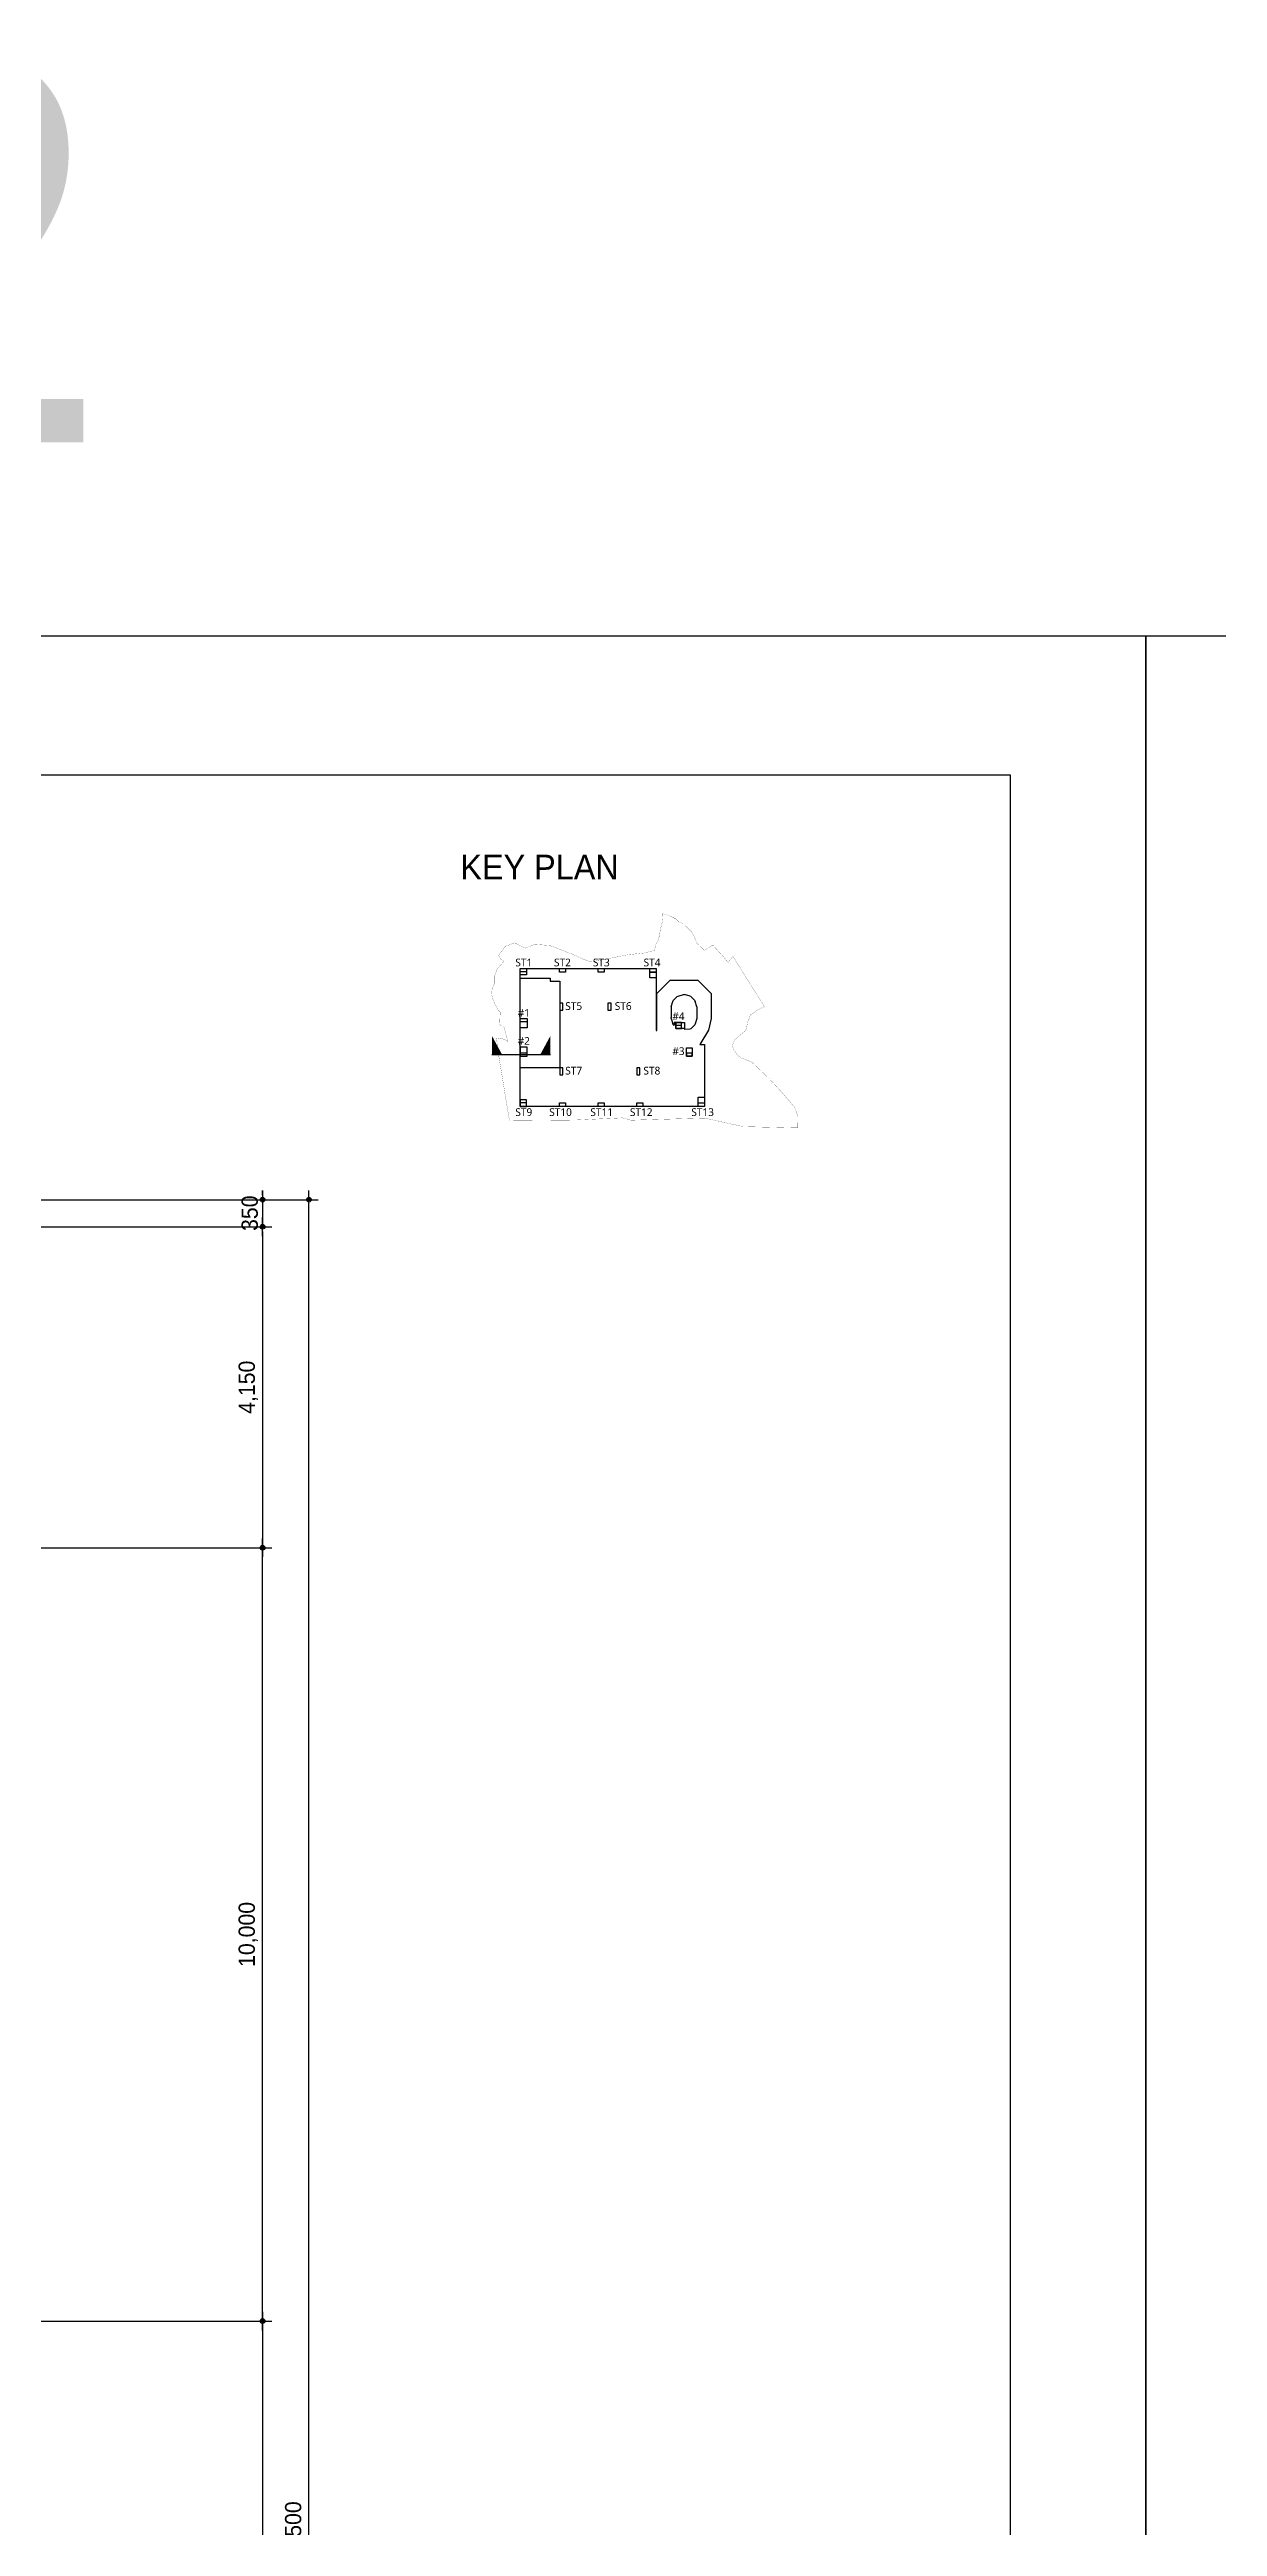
# Model space of a CAD drawing. Header units: millimetres. Extents: x 11948722 to 13111668, y -10771712 to -10232988.
# Drawn here: x 12390343 to 12405439, y -10548603 to -10516577 of the extents above; entities that cross this region are included whole.
import ezdxf
from ezdxf.enums import TextEntityAlignment as Align

# ---------------------------------------------------------------- set-up
doc = ezdxf.new("R2010")
doc.units = ezdxf.units.MM
doc.header["$LTSCALE"] = 150
doc.header["$MEASUREMENT"] = 0
doc.linetypes.add('Xref-계단단면도$0$PHANTOM', pattern=[2.5, 1.25, -0.25, 0.25, -0.25, 0.25, -0.25])
doc.layers.get('0').update_dxf_attribs({"linetype": 'CONTINUOUS'})
doc.layers.get('Defpoints').update_dxf_attribs({"color": 117, "linetype": 'CONTINUOUS'})
for name, color, linetype in [('A-CON', 2, 'CONTINUOUS'), ('Xref-계단단면도$0$3 dim0', 7, 'CONTINUOUS'), ('Xref-계단단면도$0$TE1', 3, 'CONTINUOUS'), ('Xref-계단단면도$0$TEX', 3, 'CONTINUOUS'), ('Xref-계단단면도$0$WALL', 2, 'CONTINUOUS'), ('Xref-계단단면도$0$사업부지', 6, 'CONTINUOUS')]:
    doc.layers.add(name, color=color, linetype=linetype)
doc.styles.add('Xref-계단단면도$0$나눔고딕 Se', font='')
doc.styles.add('나눔고딕 Se', font='NanumGothic.ttf')
doc.styles.get('Xref-계단단면도$0$나눔고딕 Se').set_extended_font_data('Dotum')
doc.dimstyles.new('Xref-계단단면도$0$A1-100', dxfattribs={"dimtxt": 3, "dimasz": 1, "dimexe": 2, "dimexo": 2, "dimgap": 1, "dimtad": 1, "dimdec": 0, "dimzin": 12, "dimdsep": 46, "dimlunit": 6, "dimtxsty": 'Xref-계단단면도$0$나눔고딕 Se', "dimblk1": 'Xref-계단단면도$0$DIMDOT', "dimblk2": 'Xref-계단단면도$0$DIMDOT', "dimsah": 1, "dimcen": -1, "dimdle": 2, "dimclrd": 256, "dimclre": 256, "dimclrt": 3, "dimadec": 0, "dimazin": 0, "dimtfac": 1, "dimtdec": 0, "dimtix": 1, "dimtmove": 2, "dimatfit": 3, "dimldrblk": 'Xref-계단단면도$0$DIMDOT', "dimfxl": 1, "dimtvp": 1, "dimtolj": 1, "dimtzin": 12, "dimlwd": -1, "dimlwe": -1, "dimarcsym": 0})

# ---------------------------------------------------------------- blocks, each defined once
blk = doc.blocks.new('Xref-계단단면도$0$DIMDOT')
at = {"color": 0}
blk.add_line((-2, 0), (2, 0), dxfattribs=at)
for radius in [0.5, 0.25]:
    blk.add_circle((0, 0), radius, dxfattribs=at)
blk = doc.blocks.new('*D143')
at = {"layer": 'Defpoints', "color": 0, "ltscale": 1200}
for p in [(12390096, -10531448), (12393696, -10531448), (12390096, -10565948)]:
    blk.add_point(p, dxfattribs=at)
at = {"layer": 'Xref-계단단면도$0$3 dim0'}
for p, q in [((12390216, -10531448), (12393816, -10531448)), ((12393696, -10565888), (12393696, -10531508)), ((12390216, -10565948), (12393816, -10565948))]:
    blk.add_line(p, q, dxfattribs=at)
at = {"layer": 'Xref-계단단면도$0$3 dim0', "ltscale": 1200, "xscale": 60, "yscale": 60, "zscale": 60}
for p, rotation in [((12393696, -10531448), 90), ((12393696, -10565948), 270)]:
    blk.add_blockref('Xref-계단단면도$0$DIMDOT', p, dxfattribs=dict(at, rotation=rotation))
at = {"layer": 'Xref-계단단면도$0$3 dim0', "color": 3, "ltscale": 1200, "insert": (12393511, -10548698), "char_height": 210, "attachment_point": 5, "rotation": 90, "style": 'Xref-계단단면도$0$나눔고딕 Se'}
blk.add_mtext('\\A1;34,500', dxfattribs=at)
blk = doc.blocks.new('*D144')
at = {"layer": 'Defpoints', "color": 0, "ltscale": 1200}
for p in [(12390096, -10531798), (12390096, -10535948), (12393096, -10535948)]:
    blk.add_point(p, dxfattribs=at)
at = {"layer": 'Xref-계단단면도$0$3 dim0'}
for p, q in [((12390216, -10531798), (12393216, -10531798)), ((12393096, -10531858), (12393096, -10535888)), ((12390216, -10535948), (12393216, -10535948))]:
    blk.add_line(p, q, dxfattribs=at)
at = {"layer": 'Xref-계단단면도$0$3 dim0', "ltscale": 1200, "xscale": 60, "yscale": 60, "zscale": 60}
for p, rotation in [((12393096, -10531798), 90), ((12393096, -10535948), 270)]:
    blk.add_blockref('Xref-계단단면도$0$DIMDOT', p, dxfattribs=dict(at, rotation=rotation))
at = {"layer": 'Xref-계단단면도$0$3 dim0', "color": 3, "ltscale": 1200, "insert": (12392911, -10533873), "char_height": 210, "attachment_point": 5, "rotation": 90, "style": 'Xref-계단단면도$0$나눔고딕 Se'}
blk.add_mtext('\\A1;4,150', dxfattribs=at)
blk = doc.blocks.new('*D145')
at = {"layer": 'Defpoints', "color": 0, "ltscale": 1200}
for p in [(12390096, -10535948), (12393096, -10535948), (12390096, -10545948)]:
    blk.add_point(p, dxfattribs=at)
at = {"layer": 'Xref-계단단면도$0$3 dim0'}
for p, q in [((12390216, -10535948), (12393216, -10535948)), ((12393096, -10545888), (12393096, -10536008)), ((12390216, -10545948), (12393216, -10545948))]:
    blk.add_line(p, q, dxfattribs=at)
at = {"layer": 'Xref-계단단면도$0$3 dim0', "ltscale": 1200, "xscale": 60, "yscale": 60, "zscale": 60}
for p, rotation in [((12393096, -10535948), 90), ((12393096, -10545948), 270)]:
    blk.add_blockref('Xref-계단단면도$0$DIMDOT', p, dxfattribs=dict(at, rotation=rotation))
at = {"layer": 'Xref-계단단면도$0$3 dim0', "color": 3, "ltscale": 1200, "insert": (12392911, -10540948), "char_height": 210, "attachment_point": 5, "rotation": 90, "style": 'Xref-계단단면도$0$나눔고딕 Se'}
blk.add_mtext('\\A1;10,000', dxfattribs=at)
blk = doc.blocks.new('*D146')
at = {"layer": 'Defpoints', "color": 0, "ltscale": 1200}
for p in [(12390096, -10545948), (12390096, -10555948), (12393096, -10555948)]:
    blk.add_point(p, dxfattribs=at)
at = {"layer": 'Xref-계단단면도$0$3 dim0'}
for p, q in [((12390216, -10545948), (12393216, -10545948)), ((12393096, -10546008), (12393096, -10555888)), ((12390216, -10555948), (12393216, -10555948))]:
    blk.add_line(p, q, dxfattribs=at)
at = {"layer": 'Xref-계단단면도$0$3 dim0', "ltscale": 1200, "xscale": 60, "yscale": 60, "zscale": 60}
for p, rotation in [((12393096, -10545948), 90), ((12393096, -10555948), 270)]:
    blk.add_blockref('Xref-계단단면도$0$DIMDOT', p, dxfattribs=dict(at, rotation=rotation))
at = {"layer": 'Xref-계단단면도$0$3 dim0', "color": 3, "ltscale": 1200, "insert": (12392911, -10550948), "char_height": 210, "attachment_point": 5, "rotation": 90, "style": 'Xref-계단단면도$0$나눔고딕 Se'}
blk.add_mtext('\\A1;10,000', dxfattribs=at)
blk = doc.blocks.new('*D152')
at = {"layer": 'Defpoints', "color": 0, "ltscale": 1200}
for p in [(12390096, -10531448), (12390096, -10531798), (12393096, -10531798)]:
    blk.add_point(p, dxfattribs=at)
at = {"layer": 'Xref-계단단면도$0$3 dim0'}
for p, q in [((12390216, -10531448), (12393216, -10531448)), ((12393096, -10531388), (12393096, -10531328)), ((12393096, -10531448), (12393096, -10531798)), ((12390216, -10531798), (12393216, -10531798)), ((12393096, -10531858), (12393096, -10531918))]:
    blk.add_line(p, q, dxfattribs=at)
at = {"layer": 'Xref-계단단면도$0$3 dim0', "ltscale": 1200, "xscale": 60, "yscale": 60, "zscale": 60}
for p, rotation in [((12393096, -10531448), 270), ((12393096, -10531798), 90)]:
    blk.add_blockref('Xref-계단단면도$0$DIMDOT', p, dxfattribs=dict(at, rotation=rotation))
at = {"layer": 'Xref-계단단면도$0$3 dim0', "color": 3, "ltscale": 1200, "insert": (12392931, -10531623), "char_height": 210, "attachment_point": 5, "rotation": 90, "style": 'Xref-계단단면도$0$나눔고딕 Se'}
blk.add_mtext('\\A1;350', dxfattribs=at)
blk = doc.blocks.new('A$C70812429')
at = {"layer": 'Xref-계단단면도$0$WALL', "color": 7}
for p, q in [((289377, -159419), (291069, -153102)), ((289377, -159419), (289377, -171419)), ((291069, -153102), (291569, -152236)), ((291569, -152236), (296194, -147612)), ((296194, -147612), (297060, -147112)), ((297060, -147112), (303377, -145419)), ((303377, -145419), (304377, -145419)), ((310694, -147112), (304377, -145419)), ((310694, -147112), (311560, -147612)), ((316184, -152236), (311560, -147612)), ((316184, -152236), (316684, -153102)), ((318377, -159419), (316684, -153102)), ((318377, -159419), (318377, -160419)), ((318377, -160419), (318377, -171419)), ((289377, -172419), (289377, -171419)), ((289377, -172419), (291091, -178724)), ((291591, -179590), (291091, -178724)), ((291591, -179590), (292103, -180099)), ((292700, -177089), (292700, -179851)), ((294457, -177089), (292700, -177089)), ((304357, -183889), (304357, -185119)), ((310672, -184689), (304377, -185119)), ((311538, -184189), (310672, -184689)), ((316162, -179590), (311538, -184189)), ((316662, -178724), (316162, -179590)), ((318377, -172419), (316662, -178724)), ((318377, -171419), (318377, -172419))]:
    blk.add_line(p, q, dxfattribs=at)
for points in [[(124627, -122919), (117477, -122919), (117477, -115719), (124627, -115719)], [(124627, -119519), (117477, -119519), (117477, -115719), (124627, -115719)], [(162477, -228719), (117477, -228719), (117477, -126519), (151477, -126519), (151477, -130019), (162477, -130069)], [(168977, -119669), (162077, -119669), (162077, -115719), (168977, -115719)], [(212977, -119669), (206077, -119669), (206077, -115719), (212977, -115719)], [(272277, -119669), (265127, -119669), (265127, -115719), (272277, -115719)], [(265127, -119669), (272277, -119669), (272277, -126419), (265127, -126419)], [(162477, -155200), (162477, -163200), (166127, -163200), (166127, -155200)], [(217224, -155200), (217224, -163200), (220874, -163200), (220874, -155200)], [(125477, -183119), (117477, -183119), (117477, -172719), (125477, -172719)], [(125477, -176369), (117477, -176369), (117477, -172719), (125477, -172719)], [(304377, -183889), (294477, -183889), (294477, -177089), (304377, -177089)], [(300827, -177089), (294477, -177089), (294477, -183889), (300827, -183889)], [(300827, -180639), (294477, -180639), (294477, -183889), (300827, -183889)], [(125477, -205119), (117477, -205119), (117477, -215519), (125477, -215519)], [(125477, -211869), (117477, -211869), (117477, -215519), (125477, -215519)], [(313027, -215319), (306877, -215319), (306877, -206019), (313027, -206019)], [(313027, -212069), (306877, -212069), (306877, -215319), (313027, -215319)], [(162477, -228719), (162477, -236719), (166127, -236719), (166127, -228719)], [(250077, -228719), (250077, -236719), (253727, -236719), (253727, -228719)], [(124627, -265219), (117477, -265219), (117477, -272519), (124627, -272519)], [(124627, -268719), (117477, -268719), (117477, -272519), (124627, -272519)], [(162077, -268569), (168977, -268569), (168977, -272519), (162077, -272519)], [(206077, -268569), (212977, -268569), (212977, -272519), (206077, -272519)], [(250077, -268569), (256977, -268569), (256977, -272519), (250077, -272519)], [(320127, -261969), (327277, -261969), (327277, -272519), (320127, -272519)], [(320127, -268719), (327277, -268719), (327277, -272519), (320127, -272519)]]:
    blk.add_lwpolyline(points, close=True, dxfattribs=at)
blk.add_lwpolyline([(327277, -272519), (117477, -272519), (117477, -115719), (272277, -115719), (272277, -186219), (273077, -186219), (273077, -144295), (288252, -129119), (319501, -129119), (334677, -144295), (334677, -172496), (331727, -185965), (321692, -201994), (327277, -201994), (327277, -272519)], dxfattribs=at)
blk.add_arc((292350, -179851), 350, 225.155035, 0, dxfattribs=at)
at = {"layer": 'Xref-계단단면도$0$사업부지', "color": 1, "linetype": 'Xref-계단단면도$0$PHANTOM', "const_width": 189, "flags": 128}
blk.add_lwpolyline([(97778, -182562), (94159, -179240), (94762, -165477), (92418, -162912), (88764, -156063), (85967, -149695), (84751, -143756), (86069, -137823), (88188, -132949), (88235, -124327), (91497, -115888), (98026, -108642), (98784, -107396), (95194, -104952), (93053, -100732), (95975, -96700), (100526, -90421), (111288, -86481), (123099, -92574), (134051, -88243), (151282, -89467), (169234, -96476), (179910, -100643), (187103, -104288), (197773, -108293), (225036, -103011), (239918, -100023), (258939, -97967), (270281, -95108), (271992, -88091), (274658, -83053), (276202, -76809), (276867, -71625), (279724, -60353), (279301, -53218), (288605, -56251), (294513, -59227), (298230, -62774), (302460, -64226), (312409, -73953), (315098, -78534), (318547, -86957), (327224, -95061), (332642, -91564), (336541, -89047), (346711, -100125), (352007, -106284), (353979, -108578), (359555, -101928), (374892, -126588), (390086, -150565), (395380, -159014), (387488, -162906), (379505, -168671), (376096, -176979), (375041, -183641), (373297, -186875), (361715, -196579), (358701, -203210), (360939, -209038), (365022, -214834), (370252, -218059), (380720, -221942), (396324, -236773), (400613, -240850), (407234, -248027), (414278, -255665), (429731, -273646), (433256, -283950), (432893, -297063), (371368, -295615), (327193, -285905), (308632, -286424), (243708, -288288), (234006, -285635), (179591, -288111), (105280, -288771), (91225, -203609), (91599, -199622), (89663, -195448), (94651, -194696), (94653, -194696), (94653, -194696), (94655, -194696), (100506, -196721), (103538, -199201), (98880, -181445), (97778, -182562), (94159, -179240)], close=True, dxfattribs=at)
at = {"layer": 'Defpoints', "style": '나눔고딕 Se'}
for s, p in [('ST1', (121603, -113213)), ('ST2', (165552, -113213)), ('ST3', (209789, -113213)), ('ST4', (267472, -113213)), ('#1', (121603, -170655)), ('ST5', (178387, -162807)), ('ST6', (234705, -162807)), ('#4', (297539, -174248)), ('#2', (121603, -202516)), ('#3', (297539, -214144)), ('ST7', (178387, -236297)), ('ST8', (267286, -236297)), ('ST9', (121603, -283507)), ('ST10', (163364, -283507)), ('ST11', (210218, -283507)), ('ST12', (255180, -283507)), ('ST13', (325089, -283507))]:
    blk.add_text(s, height=8800.7, dxfattribs=at).set_placement(p, align=Align.CENTER)
blk = doc.blocks.new('zw$E319')
at = {"layer": 'Xref-계단단면도$0$TEX', "linetype": 'ByBlock'}
blk.add_line((237, 0), (-518, 0), dxfattribs=at)
for points in [[(-518, 0), (-518, 243), (-386, 0)], [(237, 0), (237, 243), (105, 0)]]:
    blk.add_solid(points, dxfattribs=at)

msp = doc.modelspace()

# ---------------------------------------------------------------- linework, layer by layer
at = {"layer": 'Defpoints', "ltscale": 1200}
for points in [[(12359962.7, -10524159.4), (12404512.7, -10524159.4), (12404512.7, -10587159.4), (12359962.7, -10587159.4)], [(12404512.7, -10524159.4), (12449062.7, -10524159.4), (12449062.7, -10587159.4), (12404512.7, -10587159.4)], [(12361815.7, -10580484.4), (12402765.7, -10580484.4), (12402765.7, -10525959.4), (12361815.7, -10525959.4)]]:
    msp.add_lwpolyline(points, close=True, dxfattribs=at)
at = {"layer": 'Xref-계단단면도$0$사업부지', "color": 1, "linetype": 'Xref-계단단면도$0$PHANTOM', "const_width": 2.14, "flags": 128}
msp.add_lwpolyline([(12396202.3, -10529218.9), (12396161.1, -10529181.1), (12396168, -10529024.8), (12396141.4, -10528995.6), (12396099.8, -10528917.8), (12396068.1, -10528845.4), (12396054.2, -10528777.9), (12396069.2, -10528710.5), (12396093.3, -10528655.1), (12396093.8, -10528557.2), (12396130.9, -10528461.3), (12396205.1, -10528379), (12396213.7, -10528364.8), (12396172.9, -10528337), (12396148.6, -10528289.1), (12396181.8, -10528243.3), (12396233.5, -10528171.9), (12396355.8, -10528127.1), (12396490, -10528196.4), (12396614.4, -10528147.2), (12396810.2, -10528161.1), (12397014.2, -10528240.7), (12397135.5, -10528288.1), (12397217.3, -10528329.5), (12397338.5, -10528375), (12397648.3, -10528315), (12397817.4, -10528281), (12398033.5, -10528257.7), (12398162.4, -10528225.2), (12398181.8, -10528145.4), (12398212.1, -10528088.2), (12398229.7, -10528017.2), (12398237.2, -10527958.3), (12398269.7, -10527830.3), (12398264.9, -10527749.2), (12398370.6, -10527783.7), (12398437.7, -10527817.5), (12398480, -10527857.8), (12398528, -10527874.3), (12398641.1, -10527984.8), (12398671.6, -10528036.8), (12398710.8, -10528132.6), (12398809.4, -10528224.6), (12398871, -10528184.9), (12398915.3, -10528156.3), (12399030.8, -10528282.2), (12399091, -10528352.2), (12399113.4, -10528378.2), (12399176.8, -10528302.7), (12399351.1, -10528582.9), (12399523.7, -10528855.3), (12399583.9, -10528951.3), (12399494.2, -10528995.5), (12399403.5, -10529061.1), (12399364.7, -10529155.5), (12399352.8, -10529231.2), (12399332.9, -10529267.9), (12399201.3, -10529378.2), (12399167.1, -10529453.5), (12399192.5, -10529519.7), (12399238.9, -10529585.6), (12399298.3, -10529622.2), (12399417.3, -10529666.4), (12399594.6, -10529834.9), (12399643.3, -10529881.2), (12399718.6, -10529962.8), (12399798.6, -10530049.5), (12399974.2, -10530253.9), (12400014.2, -10530370.9), (12400010.1, -10530519.9), (12399311, -10530503.5), (12398809.1, -10530393.2), (12398598.2, -10530399.1), (12397860.4, -10530420.2), (12397750.2, -10530390.1), (12397131.9, -10530418.2), (12396287.5, -10530425.7), (12396127.8, -10529458), (12396132.1, -10529412.7), (12396110.1, -10529365.3), (12396166.7, -10529356.8), (12396166.8, -10529356.8), (12396166.8, -10529356.8), (12396166.8, -10529356.8), (12396233.3, -10529379.8), (12396267.7, -10529408), (12396214.8, -10529206.2), (12396202.3, -10529218.9), (12396161.1, -10529181.1)], close=True, dxfattribs=at)

# ---------------------------------------------------------------- block references
at = {"ltscale": 1200}
msp.add_blockref('zw$E319', (12396579.5, -10529573.6), dxfattribs=at)
at = {"layer": 'A-CON', "xscale": 0.01136278695017933, "yscale": 0.01136278695017933, "zscale": 0.01136278695017933}
msp.add_blockref('A$C70812429', (12395091.2, -10527144.5), dxfattribs=at)

# ---------------------------------------------------------------- texts
at = {"layer": 'Defpoints', "style": '나눔고딕 Se'}
msp.add_text('CORE#2', height=5000, dxfattribs=at).set_placement((12378714.1, -10521653.8), align=Align.CENTER)
at = {"layer": 'Xref-계단단면도$0$TE1', "style": 'Xref-계단단면도$0$나눔고딕 Se'}
msp.add_text('KEY PLAN', height=320, dxfattribs=at).set_placement((12395652.9, -10527147.8), align=Align.MIDDLE_LEFT)

# ---------------------------------------------------------------- dimensions: what is measured, and where the dimension line sits
at = {"layer": 'Xref-계단단면도$0$3 dim0'}
for base, p1, p2, angle, picture, middle in [((12393696.5, -10531448.2), (12390096.5, -10565948.2), (12390096.5, -10531448.2), 90, '*D143', (12393511.1, -10548698.2)), ((12393096.5, -10531798.2), (12390096.5, -10531448.2), (12390096.5, -10531798.2), 90, '*D152', (12392931.3, -10531623.2)), ((12393096.5, -10535948.2), (12390096.5, -10531798.2), (12390096.5, -10535948.2), 90, '*D144', (12392911.1, -10533873.2)), ((12393096.5, -10535948.2), (12390096.5, -10545948.2), (12390096.5, -10535948.2), 270, '*D145', (12392911.1, -10540948.2)), ((12393096.5, -10555948.2), (12390096.5, -10545948.2), (12390096.5, -10555948.2), 90, '*D146', (12392911.1, -10550948.2))]:
    dim = msp.add_linear_dim(base=base, p1=p1, p2=p2, angle=angle, dimstyle='Xref-계단단면도$0$A1-100', override={"dimscale": 60, "dimtxt": 3.5}, dxfattribs=at)
    dim.commit()
    dim.dimension.update_dxf_attribs({"geometry": picture, "text_midpoint": middle})

doc.saveas('drawing.dxf')
